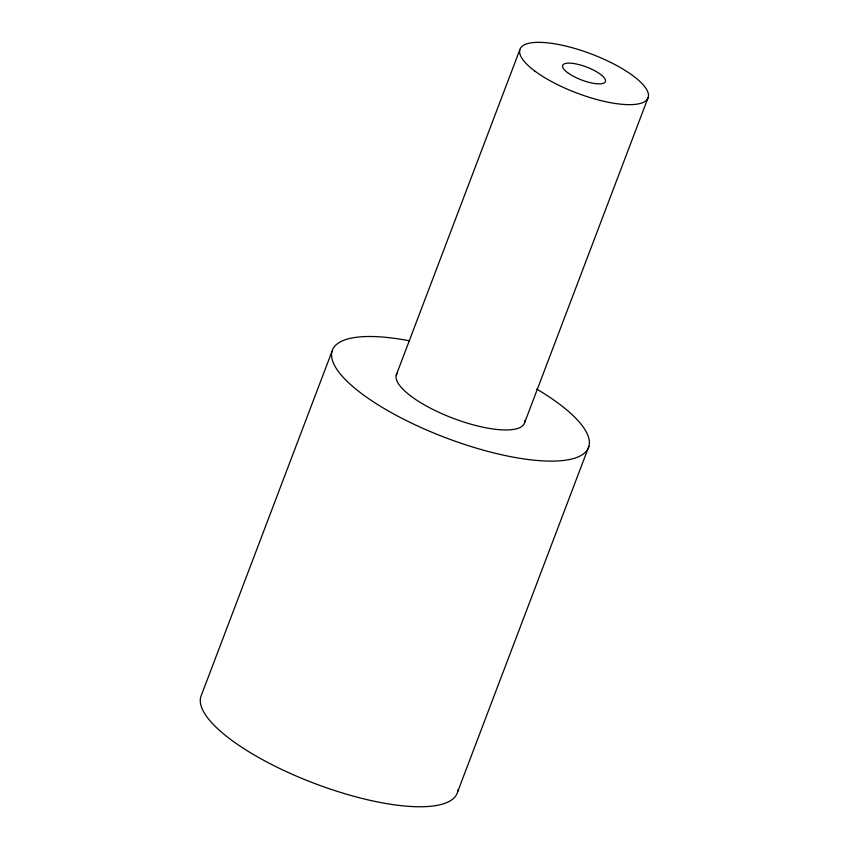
<?xml version="1.0" encoding="UTF-8"?>
<svg xmlns="http://www.w3.org/2000/svg" width="849" height="849" viewBox="0 0 849 849"><rect width="100%" height="100%" fill="white"/><g stroke="black" fill="none" stroke-linecap="round" stroke-linejoin="round"><path stroke-width="1.27" d="M332.044 351.274L200.746 696.923A136.986 41.643 20.8 0 0 321.304 785.951A136.986 41.643 20.8 0 0 457.993 789.835M396.26 375.046L519.832 49.73M524.671 422.579L648.254 97.264M457.59 791.99L588.888 446.351M536.748 389.086A136.986 41.643 20.8 0 1 549.292 461.103A136.986 41.643 20.8 0 1 352.834 386.55A136.986 41.643 20.8 0 1 409.632 340.842M524.905 420.351A68.493 20.822 20.8 0 1 454.862 418.95A68.493 20.822 20.8 0 1 397.194 373.072M534.679 70.934A68.493 20.822 20.8 0 0 644.614 101.668A68.493 20.822 20.8 0 0 572.831 47.894A68.493 20.822 20.8 0 0 534.679 70.934M567.588 72.643A22.827 6.941 20.8 0 0 604.233 82.884A22.827 6.941 20.8 0 0 580.302 64.959A22.827 6.941 20.8 0 0 567.588 72.643"/></g></svg>
